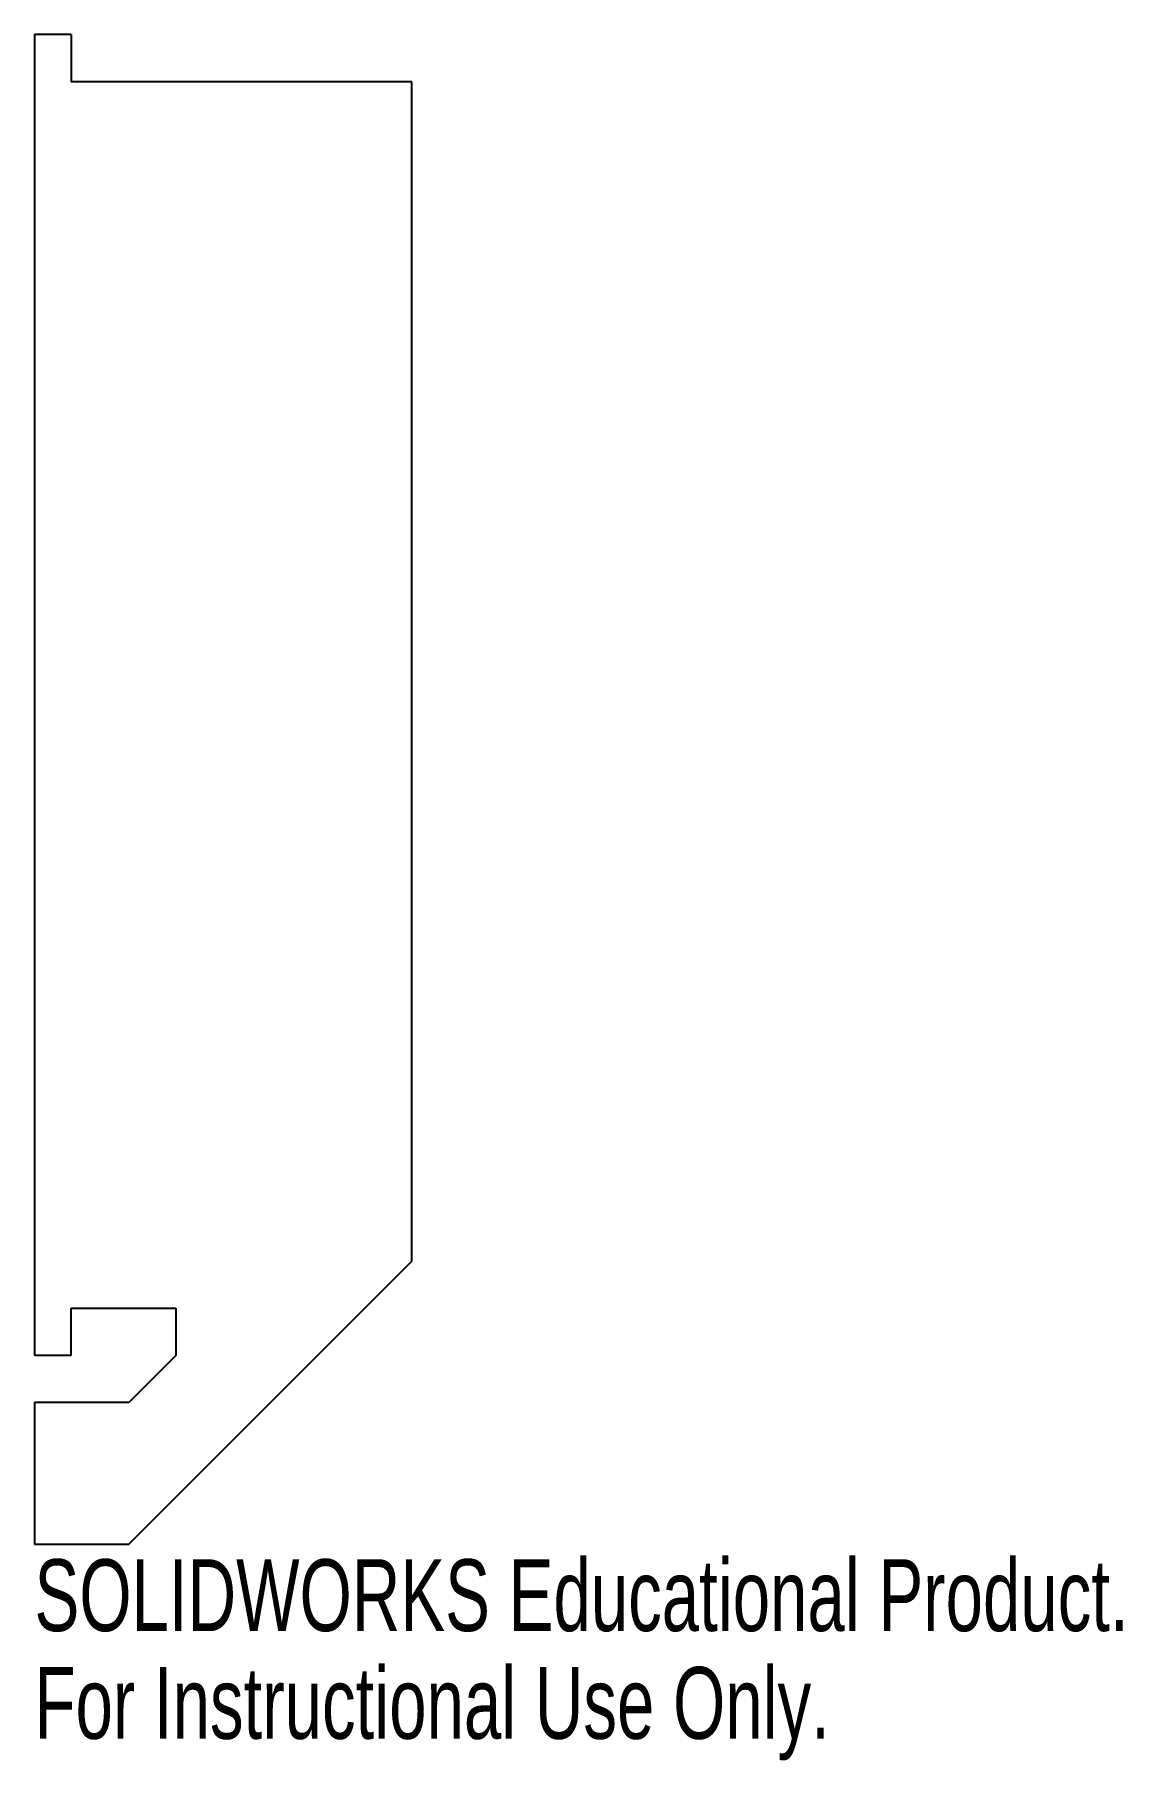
# Model space of a CAD drawing. Header units: inches. Extents: x -0.5 to 2.38, y -2.82 to 1.75.
import ezdxf

# ---------------------------------------------------------------- set-up
doc = ezdxf.new("R2010")
doc.units = ezdxf.units.IN
doc.header["$MEASUREMENT"] = 0
doc.styles.add('SLDTEXTSTYLE0', font='TXT', dxfattribs={"width": 0.7})

msp = doc.modelspace()

# ---------------------------------------------------------------- linework, layer by layer
at = {"color": 7, "linetype": 'Continuous', "lineweight": 25}
for p, q in [((-0.4027, 1.75), (-0.5, 1.75)), ((-0.5, 1.75), (-0.5, -1.75)), ((-0.4027, 1.75), (-0.4027, 1.625)), ((0.5, 1.625), (-0.4027, 1.625)), ((0.5, -1.5), (0.5, 1.625)), ((-0.25, -2.25), (0.5, -1.5)), ((-0.4027, -1.75), (-0.4027, -1.625)), ((-0.4027, -1.625), (-0.125, -1.625)), ((-0.125, -1.625), (-0.125, -1.75)), ((-0.4027, -1.75), (-0.5, -1.75)), ((-0.125, -1.75), (-0.25, -1.875)), ((-0.25, -1.875), (-0.5, -1.875)), ((-0.5, -1.875), (-0.5, -2.25)), ((-0.5, -2.25), (-0.25, -2.25))]:
    msp.add_line(p, q, dxfattribs=at)

# ---------------------------------------------------------------- texts
at = {"color": 7, "linetype": 'Continuous', "char_height": 0.1903, "attachment_point": 1, "style": 'SLDTEXTSTYLE0'}
for s, insert in [('SOLIDWORKS Educational Product.', (-0.5, -2.2901)), ('For Instructional Use Only.', (-0.5, -2.5756))]:
    msp.add_mtext(s, dxfattribs=dict(at, insert=insert))

doc.saveas('drawing.dxf')
